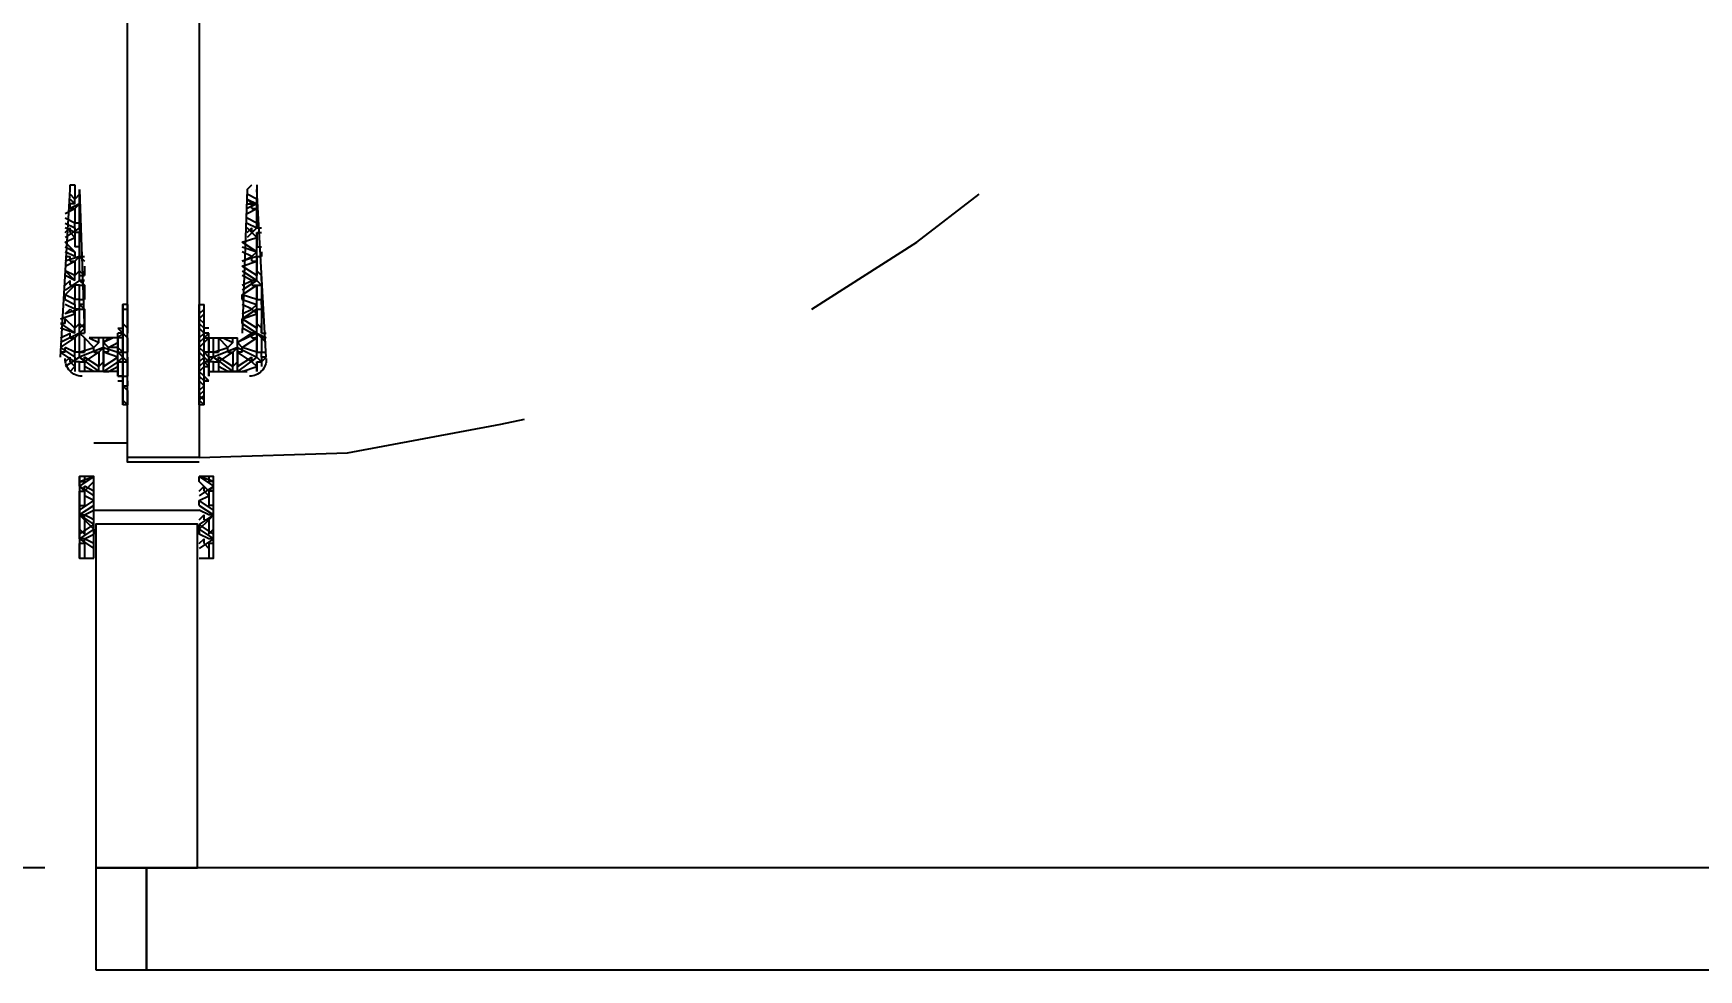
# Model space of a CAD drawing. Header units: centimetres. Extents: x -136 to 1955, y -1012 to 1233.
# Drawn here: x 1578.3 to 1676.5, y 378.5 to 433.7 of the extents above; entities that cross this region are included whole.
import ezdxf

# ---------------------------------------------------------------- set-up
doc = ezdxf.new("R2010")
doc.units = ezdxf.units.CM
for name, color, linetype in [('IC_DUVAR_60', 30, 'Continuous'), ('IC_KAPILAR', 7, 'Continuous'), ('KOSE_PROFIL_60', 8, 'Continuous'), ('OZEL_PANEL_OLCU_CM', 3, 'Continuous')]:
    doc.layers.add(name, color=color, linetype=linetype)
doc.styles.get("Standard").update_dxf_attribs({"font": 'Arial.ttf'})
doc.dimstyles.new('ISO-25', dxfattribs={"dimtxt": 2.5, "dimasz": 2.5, "dimexe": 1.25, "dimexo": 0.625, "dimtad": 1, "dimtxsty": 'Standard', "dimcen": 2.5, "dimadec": 0, "dimazin": 0, "dimtfac": 1, "dimtmove": 0, "dimatfit": 3, "dimfxl": 1, "dimarcsym": 0})

# ---------------------------------------------------------------- blocks, each defined once
blk = doc.blocks.new('IC_H_1255_60')
blk.add_lwpolyline([(0, 0), (125.5, 0), (125.5, 6), (0, 6)], close=True)
blk = doc.blocks.new('BIRLESIM_GORUNUS_30_60')
blk.add_lwpolyline([(0, 0), (3, 0), (3, 6), (0, 6)], close=True)
blk = doc.blocks.new('kaynak-ic-kapi')
at = {"color": 133, "linetype": 'Continuous', "lineweight": 25, "true_color": 0x6ec1dd}
for p, q in [((54258.468, 7922.414), (54259.032, 7922.414)), ((54259.032, 7922.414), (54258.468, 7922.414)), ((54258.468, 7921.568), (54258.75, 7922.414)), ((54258.75, 7922.696), (54258.75, 7922.696)), ((54259.032, 7922.696), (54258.75, 7922.696)), ((54258.75, 7922.696), (54258.75, 7922.696)), ((54259.032, 7922.132), (54258.75, 7922.414)), ((54258.75, 7921.286), (54259.314, 7922.132)), ((54259.032, 7922.696), (54259.314, 7922.978)), ((54259.032, 7922.414), (54259.032, 7922.696)), ((54259.314, 7922.696), (54259.032, 7922.696)), ((54259.032, 7922.414), (54259.032, 7922.414)), ((54259.314, 7922.414), (54259.032, 7922.132)), ((54259.032, 7922.132), (54259.314, 7922.132)), ((54259.032, 7922.132), (54259.596, 7921.286)), ((54259.314, 7922.978), (54259.314, 7922.696)), ((54259.314, 7922.978), (54269.182, 7922.414)), ((54259.314, 7922.696), (54259.596, 7922.696)), ((54259.314, 7922.414), (54259.596, 7922.414)), ((54259.596, 7922.696), (54259.596, 7922.978)), ((54259.596, 7922.414), (54259.596, 7922.696)), ((54260.442, 7922.696), (54259.596, 7922.696)), ((54259.596, 7922.414), (54259.596, 7922.414)), ((54260.442, 7922.414), (54259.596, 7922.414)), ((54259.596, 7922.414), (54259.878, 7921.568)), ((54259.878, 7921.568), (54260.442, 7922.414)), ((54260.16, 7922.978), (54260.442, 7922.696)), ((54260.724, 7922.414), (54260.16, 7921.286)), ((54260.16, 7921.286), (54260.724, 7922.132)), ((54260.442, 7922.978), (54260.442, 7922.696)), ((54260.724, 7922.414), (54260.442, 7922.696)), ((54260.724, 7922.414), (54260.442, 7922.414)), ((54260.442, 7922.132), (54260.442, 7922.414)), ((54260.442, 7922.132), (54260.724, 7922.132)), ((54260.724, 7922.696), (54260.724, 7922.978)), ((54261.006, 7922.696), (54260.724, 7922.696)), ((54260.724, 7922.696), (54260.724, 7922.696)), ((54260.724, 7922.696), (54261.006, 7922.696)), ((54260.724, 7922.414), (54260.724, 7922.132)), ((54260.724, 7922.414), (54261.006, 7922.414)), ((54260.724, 7922.132), (54261.006, 7921.568)), ((54261.288, 7922.414), (54261.006, 7922.696)), ((54262.134, 7922.696), (54261.006, 7922.696)), ((54261.006, 7922.696), (54261.288, 7922.696)), ((54261.288, 7922.414), (54261.006, 7922.414)), ((54262.134, 7922.414), (54261.006, 7922.414)), ((54261.006, 7922.414), (54261.57, 7921.568)), ((54262.134, 7922.414), (54261.57, 7921.568)), ((54261.57, 7921.568), (54261.852, 7922.414)), ((54261.852, 7922.696), (54261.852, 7922.696)), ((54261.852, 7922.696), (54261.852, 7922.696)), ((54262.134, 7922.132), (54261.852, 7922.414)), ((54261.852, 7921.568), (54262.134, 7922.132)), ((54262.134, 7922.414), (54262.134, 7922.696)), ((54262.134, 7922.414), (54262.134, 7922.696)), ((54262.416, 7922.696), (54262.134, 7922.696)), ((54262.134, 7922.414), (54262.134, 7922.414)), ((54262.416, 7922.414), (54262.134, 7922.132)), ((54262.134, 7922.132), (54262.134, 7922.132)), ((54262.134, 7922.132), (54262.416, 7921.568)), ((54262.416, 7922.696), (54262.416, 7922.696)), ((54262.416, 7922.696), (54262.698, 7922.696)), ((54262.698, 7921.568), (54262.416, 7922.414)), ((54262.416, 7922.414), (54262.698, 7922.414)), ((54262.698, 7922.414), (54262.698, 7922.696)), ((54263.543, 7922.696), (54262.698, 7922.696)), ((54262.698, 7922.696), (54262.698, 7922.696)), ((54262.698, 7922.414), (54262.698, 7922.414)), ((54263.543, 7922.414), (54262.698, 7922.414)), ((54262.698, 7922.414), (54262.979, 7921.568)), ((54262.979, 7921.568), (54263.543, 7922.414)), ((54263.825, 7922.414), (54263.261, 7921.568)), ((54263.543, 7922.414), (54263.543, 7922.696)), ((54263.543, 7922.696), (54263.543, 7922.696)), ((54263.543, 7922.696), (54263.543, 7922.696)), ((54263.543, 7922.414), (54263.543, 7922.414)), ((54263.543, 7922.132), (54263.543, 7922.414)), ((54263.543, 7922.132), (54263.825, 7922.132)), ((54263.543, 7921.568), (54263.825, 7922.132)), ((54263.825, 7922.696), (54263.825, 7922.696)), ((54263.825, 7922.696), (54263.825, 7922.696)), ((54263.825, 7922.696), (54264.107, 7922.696)), ((54263.825, 7922.414), (54263.825, 7922.132)), ((54263.825, 7922.414), (54264.107, 7922.414)), ((54263.825, 7922.132), (54264.107, 7921.568)), ((54264.389, 7922.414), (54264.107, 7922.696)), ((54264.107, 7922.696), (54264.107, 7922.696)), ((54264.389, 7922.414), (54264.107, 7922.414)), ((54264.953, 7922.414), (54264.107, 7922.414)), ((54264.107, 7922.414), (54264.671, 7921.568)), ((54264.671, 7921.568), (54264.953, 7922.414)), ((54265.235, 7922.414), (54264.953, 7921.568)), ((54265.235, 7922.414), (54264.953, 7922.414)), ((54264.953, 7922.132), (54264.953, 7922.414)), ((54264.953, 7922.132), (54265.235, 7922.132)), ((54264.953, 7921.568), (54265.235, 7922.132)), ((54265.235, 7922.414), (54265.235, 7922.696)), ((54265.235, 7922.414), (54265.235, 7922.696)), ((54265.517, 7922.696), (54265.235, 7922.696)), ((54265.517, 7922.414), (54265.235, 7922.132)), ((54265.235, 7922.132), (54265.517, 7921.568)), ((54265.517, 7922.696), (54265.517, 7922.696)), ((54265.517, 7922.696), (54265.517, 7922.696)), ((54265.517, 7922.696), (54265.517, 7922.696)), ((54265.799, 7921.568), (54265.517, 7922.414)), ((54265.517, 7922.414), (54265.517, 7922.414)), ((54265.517, 7922.414), (54266.081, 7921.568)), ((54265.799, 7922.414), (54265.799, 7922.696)), ((54265.799, 7922.414), (54265.799, 7922.414)), ((54266.645, 7922.414), (54265.799, 7922.414)), ((54266.081, 7921.568), (54266.363, 7922.414)), ((54266.927, 7922.414), (54266.363, 7921.85)), ((54266.645, 7922.132), (54266.363, 7922.414)), ((54266.645, 7922.414), (54266.645, 7922.696)), ((54266.645, 7922.414), (54266.645, 7922.414)), ((54266.927, 7922.414), (54266.645, 7922.132)), ((54266.645, 7922.132), (54266.927, 7922.132)), ((54266.645, 7921.85), (54266.927, 7922.132)), ((54266.645, 7922.132), (54266.927, 7921.85)), ((54266.927, 7922.414), (54268.336, 7922.414)), ((54266.927, 7922.414), (54267.209, 7922.414)), ((54267.209, 7922.414), (54267.209, 7922.414)), ((54267.209, 7922.414), (54267.209, 7922.414)), ((54268.054, 7922.414), (54267.209, 7922.414)), ((54267.209, 7922.414), (54267.491, 7921.85)), ((54267.772, 7921.85), (54268.054, 7922.414)), ((54268.336, 7922.414), (54268.054, 7921.85)), ((54268.336, 7922.414), (54268.054, 7922.414)), ((54268.054, 7922.132), (54268.054, 7922.414)), ((54268.054, 7922.132), (54268.336, 7922.132)), ((54268.618, 7921.85), (54268.336, 7922.414)), ((54268.336, 7922.414), (54268.336, 7922.414)), ((54268.336, 7922.414), (54268.336, 7922.132)), ((54268.336, 7922.414), (54268.618, 7922.414)), ((54268.336, 7921.85), (54268.336, 7922.132)), ((54268.336, 7922.132), (54268.618, 7921.85)), ((54268.9, 7922.414), (54268.618, 7922.414)), ((54269.464, 7922.414), (54268.618, 7922.414)), ((54268.618, 7922.414), (54268.9, 7921.85)), ((54269.182, 7921.85), (54269.464, 7922.132)), ((54269.464, 7922.132), (54269.464, 7922.132)), ((54258.468, 7921.85), (54258.468, 7921.568)), ((54258.468, 7919.595), (54258.468, 7921.85)), ((54258.468, 7921.286), (54258.468, 7921.568)), ((54258.468, 7921.568), (54258.468, 7921.568)), ((54258.468, 7921.286), (54258.468, 7921.286)), ((54258.468, 7921.286), (54258.75, 7921.286)), ((54259.032, 7921.286), (54258.75, 7921.286)), ((54259.032, 7921.286), (54258.75, 7921.004)), ((54259.596, 7921.286), (54258.75, 7921.286)), ((54259.596, 7921.568), (54259.596, 7921.286)), ((54259.596, 7921.568), (54259.878, 7921.568)), ((54259.878, 7921.286), (54259.596, 7921.286)), ((54259.878, 7921.286), (54259.596, 7921.004)), ((54260.16, 7921.286), (54259.878, 7921.568)), ((54260.16, 7921.286), (54260.16, 7921.286)), ((54260.442, 7921.286), (54260.442, 7921.286)), ((54260.442, 7921.286), (54260.442, 7921.286)), ((54260.442, 7919.595), (54260.442, 7921.286)), ((54269.182, 7921.85), (54260.724, 7921.568)), ((54260.724, 7921.286), (54260.724, 7921.286)), ((54261.288, 7921.568), (54261.288, 7921.568)), ((54261.288, 7921.568), (54261.57, 7921.568)), ((54262.698, 7921.568), (54262.698, 7921.568)), ((54262.698, 7921.568), (54262.979, 7921.568)), ((54258.468, 7921.004), (54258.468, 7920.723)), ((54258.468, 7921.004), (54258.75, 7921.004)), ((54258.468, 7920.723), (54258.468, 7920.723)), ((54258.468, 7920.723), (54258.468, 7920.723)), ((54258.468, 7920.723), (54258.75, 7920.159)), ((54259.596, 7921.004), (54258.75, 7921.004)), ((54258.75, 7921.004), (54259.314, 7920.159)), ((54259.032, 7920.159), (54259.596, 7921.004)), ((54259.596, 7920.723), (54259.596, 7921.004)), ((54259.596, 7920.723), (54259.878, 7920.723)), ((54259.596, 7919.877), (54259.878, 7920.723)), ((54260.16, 7921.004), (54259.878, 7920.723)), ((54259.878, 7920.723), (54260.442, 7920.159)), ((54260.442, 7920.441), (54260.16, 7921.004)), ((54260.16, 7921.004), (54260.16, 7921.004)), ((54260.16, 7921.004), (54260.442, 7921.004)), ((54260.442, 7921.004), (54260.442, 7921.004)), ((54260.442, 7921.004), (54260.442, 7921.004)), ((54247.473, 7919.877), (54248.319, 7919.877)), ((54248.319, 7919.595), (54247.473, 7919.595)), ((54248.601, 7919.877), (54248.037, 7919.031)), ((54248.319, 7919.313), (54248.037, 7919.595)), ((54248.319, 7919.877), (54248.319, 7919.595)), ((54248.319, 7919.313), (54248.601, 7919.313)), ((54248.319, 7919.031), (54248.601, 7919.313)), ((54249.164, 7919.031), (54248.601, 7919.877)), ((54248.601, 7919.877), (54248.601, 7919.595)), ((54248.601, 7919.877), (54248.882, 7919.877)), ((54248.601, 7919.595), (54248.882, 7919.031)), ((54249.164, 7919.877), (54248.882, 7919.595)), ((54248.882, 7919.877), (54249.446, 7919.031)), ((54249.728, 7919.595), (54248.882, 7919.595)), ((54249.164, 7919.877), (54249.164, 7919.877)), ((54249.164, 7919.031), (54249.728, 7919.595)), ((54250.01, 7919.877), (54249.446, 7919.031)), ((54250.01, 7919.877), (54249.728, 7919.595)), ((54249.728, 7919.313), (54249.728, 7919.595)), ((54249.728, 7919.313), (54250.01, 7919.313)), ((54249.728, 7919.031), (54250.01, 7919.313)), ((54250.574, 7919.031), (54250.01, 7919.877)), ((54250.01, 7919.877), (54250.01, 7919.877)), ((54250.01, 7919.877), (54250.01, 7919.595)), ((54250.01, 7919.877), (54250.292, 7919.877)), ((54250.01, 7919.595), (54250.292, 7919.031)), ((54250.292, 7919.877), (54250.856, 7919.031)), ((54250.574, 7919.877), (54250.574, 7919.877)), ((54250.574, 7919.877), (54250.574, 7919.595)), ((54251.42, 7919.595), (54250.574, 7919.595)), ((54250.856, 7919.031), (54251.138, 7919.595)), ((54251.702, 7919.877), (54251.138, 7919.031)), ((54251.42, 7919.313), (54251.138, 7919.595)), ((54251.42, 7919.877), (54251.42, 7919.877)), ((54251.42, 7919.877), (54251.42, 7919.595)), ((54251.702, 7919.877), (54251.42, 7919.595)), ((54251.42, 7919.595), (54251.984, 7919.031)), ((54251.42, 7919.313), (54251.702, 7919.313)), ((54251.42, 7919.031), (54251.702, 7919.313)), ((54252.266, 7919.031), (54251.702, 7919.877)), ((54251.702, 7919.877), (54252.266, 7919.877)), ((54251.702, 7919.877), (54251.984, 7919.877)), ((54251.984, 7919.877), (54251.984, 7919.877)), ((54251.984, 7919.877), (54251.984, 7919.595)), ((54251.984, 7919.877), (54252.266, 7919.031)), ((54252.266, 7919.595), (54251.984, 7919.595)), ((54256.777, 7919.031), (54256.495, 7919.313)), ((54256.495, 7919.313), (54262.416, 7919.313)), ((54256.777, 7919.031), (54257.059, 7919.313)), ((54256.777, 7919.313), (54257.059, 7919.031)), ((54257.341, 7919.313), (54257.059, 7919.031)), ((54257.341, 7919.031), (54257.623, 7919.313)), ((54257.623, 7919.313), (54257.905, 7919.031)), ((54257.905, 7919.313), (54257.905, 7919.595)), ((54257.905, 7919.595), (54258.187, 7919.313)), ((54257.905, 7919.595), (54257.905, 7919.313)), ((54258.187, 7919.031), (54257.905, 7919.313)), ((54258.187, 7919.595), (54258.187, 7919.595)), ((54259.032, 7919.595), (54258.187, 7919.595)), ((54258.187, 7919.595), (54260.724, 7919.595)), ((54258.187, 7919.595), (54258.187, 7919.595)), ((54258.187, 7919.313), (54258.468, 7919.031)), ((54259.032, 7920.159), (54258.468, 7920.159)), ((54258.468, 7919.877), (54259.032, 7919.877)), ((54258.468, 7919.031), (54258.75, 7919.313)), ((54259.032, 7920.159), (54258.75, 7920.159)), ((54259.032, 7919.313), (54258.75, 7919.595)), ((54258.75, 7919.313), (54258.75, 7919.595)), ((54259.032, 7919.877), (54259.032, 7920.159)), ((54259.314, 7919.877), (54259.032, 7920.159)), ((54259.032, 7920.159), (54259.314, 7920.159)), ((54259.032, 7919.877), (54259.032, 7919.595)), ((54259.032, 7919.595), (54259.314, 7919.313)), ((54259.032, 7919.313), (54259.314, 7919.313)), ((54259.032, 7919.031), (54259.314, 7919.313)), ((54259.314, 7919.877), (54260.442, 7919.877)), ((54259.314, 7919.877), (54259.596, 7919.877)), ((54259.314, 7919.877), (54259.596, 7919.877)), ((54259.314, 7919.313), (54259.596, 7919.031)), ((54259.596, 7919.877), (54259.596, 7920.159)), ((54260.442, 7920.159), (54259.596, 7920.159)), ((54259.596, 7919.877), (54259.596, 7919.595)), ((54259.596, 7919.877), (54259.596, 7919.595)), ((54260.442, 7919.595), (54259.596, 7919.595)), ((54260.442, 7920.159), (54260.442, 7920.159)), ((54260.442, 7919.595), (54260.442, 7919.595)), ((54260.442, 7919.313), (54260.442, 7919.595)), ((54260.442, 7919.313), (54260.724, 7919.313)), ((54260.442, 7919.031), (54260.724, 7919.313)), ((54260.724, 7919.595), (54260.724, 7919.595)), ((54260.724, 7919.595), (54260.724, 7919.595)), ((54261.006, 7919.595), (54261.006, 7919.313)), ((54261.288, 7919.031), (54261.006, 7919.313)), ((54261.288, 7919.313), (54261.57, 7919.031)), ((54261.57, 7919.031), (54261.852, 7919.313)), ((54262.134, 7919.313), (54261.852, 7919.031)), ((54261.852, 7919.031), (54262.134, 7919.313)), ((54262.416, 7919.313), (54262.416, 7919.313)), ((54249.164, 7919.031), (54248.882, 7919.031)), ((54249.164, 7919.031), (54249.446, 7919.031)), ((54250.292, 7912.828), (54250.292, 7919.031)), ((54250.574, 7919.031), (54250.574, 7919.031)), ((54250.574, 7919.031), (54250.856, 7919.031)), ((54251.984, 7919.031), (54251.984, 7919.031)), ((54251.984, 7919.031), (54252.266, 7919.031)), ((54252.266, 7919.031), (54252.266, 7919.031)), ((54327.544, 7919.031), (54253.394, 7919.031)), ((54253.394, 7919.031), (54253.394, 7914.802)), ((54256.777, 7919.031), (54256.495, 7919.031)), ((54256.495, 7919.031), (54256.495, 7919.031)), ((54256.777, 7919.031), (54257.059, 7919.031)), ((54258.187, 7919.031), (54258.187, 7919.031)), ((54258.187, 7919.031), (54258.468, 7919.031)), ((54259.596, 7919.031), (54259.596, 7919.031)), ((54259.596, 7919.031), (54259.878, 7919.031)), ((54261.288, 7919.031), (54261.288, 7919.031)), ((54261.288, 7919.031), (54261.57, 7919.031)), ((54253.394, 7914.802), (54327.262, 7914.802)), ((54254.239, 7914.802), (54254.239, 7912.828)), ((54256.495, 7914.802), (54256.495, 7914.802)), ((54256.777, 7914.52), (54256.495, 7914.802)), ((54257.341, 7914.802), (54256.495, 7914.802)), ((54256.495, 7914.802), (54256.495, 7914.802)), ((54256.495, 7914.802), (54256.495, 7914.52)), ((54256.495, 7914.52), (54256.495, 7914.52)), ((54256.777, 7914.52), (54256.495, 7914.52)), ((54256.495, 7914.52), (54256.495, 7914.52)), ((54257.623, 7914.52), (54257.341, 7914.802)), ((54257.341, 7914.802), (54257.341, 7914.802)), ((54257.341, 7914.802), (54257.341, 7914.802)), ((54257.623, 7914.52), (54257.341, 7914.52)), ((54257.905, 7914.802), (54257.623, 7914.802)), ((54257.623, 7914.802), (54257.623, 7914.802)), ((54257.623, 7914.802), (54257.905, 7914.802)), ((54257.623, 7914.52), (54257.623, 7914.52)), ((54257.623, 7914.52), (54257.623, 7914.52)), ((54257.623, 7914.52), (54257.905, 7914.52)), ((54257.905, 7914.802), (54258.187, 7914.802)), ((54257.905, 7914.52), (54258.187, 7914.52)), ((54257.905, 7914.238), (54257.905, 7914.52)), ((54258.187, 7914.52), (54258.187, 7914.802)), ((54259.032, 7914.802), (54258.187, 7914.802)), ((54258.187, 7914.238), (54258.187, 7914.52)), ((54258.187, 7914.52), (54258.187, 7914.238)), ((54259.032, 7914.802), (54258.75, 7914.802)), ((54258.75, 7914.802), (54258.75, 7914.802)), ((54259.032, 7914.52), (54259.032, 7914.802)), ((54259.314, 7914.802), (54259.032, 7914.802)), ((54259.032, 7914.52), (54259.032, 7914.238)), ((54259.314, 7914.52), (54259.032, 7914.52)), ((54259.032, 7914.238), (54259.032, 7914.52)), ((54259.032, 7914.238), (54259.314, 7914.52)), ((54259.314, 7914.802), (54259.314, 7914.802)), ((54259.314, 7914.802), (54259.596, 7914.802)), ((54259.314, 7914.52), (54259.596, 7914.52)), ((54259.596, 7914.52), (54259.596, 7914.802)), ((54260.442, 7914.802), (54259.596, 7914.802)), ((54259.596, 7914.802), (54259.596, 7914.802)), ((54259.596, 7914.238), (54259.596, 7914.52)), ((54259.596, 7914.52), (54259.596, 7914.52)), ((54259.596, 7914.52), (54259.878, 7914.238)), ((54260.724, 7914.52), (54260.442, 7914.802)), ((54260.724, 7914.52), (54260.442, 7914.802)), ((54260.442, 7914.802), (54260.442, 7914.802)), ((54260.442, 7914.802), (54260.442, 7914.802)), ((54260.724, 7914.52), (54260.442, 7914.238)), ((54261.006, 7914.802), (54260.724, 7914.802)), ((54260.724, 7914.802), (54260.724, 7914.802)), ((54260.724, 7914.802), (54261.006, 7914.802)), ((54261.006, 7914.238), (54260.724, 7914.52)), ((54260.724, 7914.52), (54260.724, 7914.238)), ((54260.724, 7914.52), (54261.006, 7914.52)), ((54261.288, 7914.52), (54261.006, 7914.802)), ((54262.134, 7914.802), (54261.006, 7914.802)), ((54261.006, 7914.802), (54261.288, 7914.802)), ((54261.006, 7914.52), (54261.006, 7914.52)), ((54261.006, 7914.238), (54261.006, 7914.52)), ((54261.288, 7914.52), (54261.288, 7914.52)), ((54261.852, 7914.802), (54261.852, 7914.802)), ((54261.852, 7914.802), (54261.852, 7914.802)), ((54262.134, 7914.52), (54262.134, 7914.802)), ((54262.134, 7914.52), (54262.134, 7914.802)), ((54262.416, 7914.802), (54262.134, 7914.802)), ((54262.134, 7914.52), (54262.134, 7914.52)), ((54262.134, 7914.52), (54262.134, 7914.52)), ((54262.416, 7914.802), (54262.416, 7914.802)), ((54262.416, 7914.802), (54262.416, 7914.802)), ((54262.416, 7914.52), (54262.416, 7914.52)), ((54262.416, 7914.52), (54262.416, 7914.52)), ((54262.416, 7914.52), (54262.416, 7914.52)), ((54259.032, 7914.238), (54258.187, 7914.238)), ((54258.187, 7914.238), (54258.187, 7914.238)), ((54258.187, 7914.238), (54260.724, 7914.238)), ((54258.468, 7913.674), (54258.75, 7914.238)), ((54258.468, 7914.238), (54258.468, 7911.982)), ((54258.468, 7913.392), (54258.468, 7913.674)), ((54258.468, 7913.674), (54258.468, 7913.674)), ((54258.468, 7913.674), (54258.468, 7913.674)), ((54258.468, 7913.392), (54258.468, 7913.392)), ((54258.468, 7913.392), (54258.75, 7913.392)), ((54259.032, 7914.238), (54258.75, 7914.238)), ((54258.75, 7914.238), (54258.75, 7914.238)), ((54258.75, 7913.392), (54259.314, 7914.238)), ((54259.032, 7913.392), (54258.75, 7913.392)), ((54259.032, 7913.392), (54258.75, 7913.11)), ((54259.596, 7913.392), (54258.75, 7913.392)), ((54259.032, 7914.238), (54259.314, 7914.238)), ((54259.032, 7914.238), (54259.314, 7914.238)), ((54259.314, 7914.238), (54259.314, 7914.238)), ((54259.314, 7914.238), (54259.596, 7913.392)), ((54259.878, 7913.392), (54259.596, 7914.238)), ((54260.442, 7914.238), (54259.596, 7914.238)), ((54259.596, 7913.674), (54259.596, 7913.392)), ((54259.596, 7913.674), (54259.878, 7913.674)), ((54259.878, 7913.392), (54259.596, 7913.392)), ((54259.878, 7913.392), (54259.596, 7913.11)), ((54259.878, 7913.674), (54260.16, 7914.238)), ((54259.878, 7914.238), (54259.878, 7913.674)), ((54260.16, 7913.392), (54259.878, 7913.674)), ((54260.16, 7914.238), (54260.442, 7914.238)), ((54260.442, 7913.956), (54260.16, 7913.392)), ((54260.16, 7913.392), (54260.442, 7913.674)), ((54260.16, 7913.392), (54260.16, 7913.392)), ((54260.442, 7914.238), (54260.442, 7914.238)), ((54260.442, 7914.238), (54260.724, 7914.238)), ((54260.442, 7914.238), (54260.442, 7912.546)), ((54260.442, 7913.392), (54260.442, 7913.392)), ((54260.442, 7913.392), (54260.442, 7913.392)), ((54260.724, 7914.238), (54260.724, 7914.238)), ((54260.724, 7914.238), (54260.724, 7914.238)), ((54260.724, 7914.238), (54260.724, 7914.238)), ((54248.601, 7911.982), (54248.037, 7912.828)), ((54248.319, 7912.828), (54248.601, 7912.264)), ((54249.164, 7912.828), (54248.601, 7911.982)), ((54248.601, 7912.264), (54248.882, 7912.828)), ((54249.164, 7912.828), (54248.882, 7912.828)), ((54248.882, 7911.982), (54249.446, 7912.828)), ((54249.164, 7912.828), (54249.446, 7912.828)), ((54249.164, 7912.828), (54249.728, 7912.264)), ((54250.01, 7911.982), (54249.446, 7912.828)), ((54249.728, 7912.828), (54250.01, 7912.264)), ((54250.574, 7912.828), (54250.01, 7911.982)), ((54250.01, 7912.264), (54250.292, 7912.828)), ((54250.292, 7911.982), (54250.856, 7912.828)), ((54250.574, 7912.828), (54250.574, 7912.828)), ((54250.574, 7912.828), (54250.856, 7912.828)), ((54250.856, 7912.828), (54251.138, 7912.264)), ((54251.702, 7911.982), (54251.138, 7912.828)), ((54251.42, 7912.264), (54251.984, 7912.828)), ((54251.42, 7912.828), (54251.702, 7912.264)), ((54252.266, 7912.828), (54251.702, 7911.982)), ((54251.984, 7912.828), (54251.984, 7912.828)), ((54251.984, 7912.828), (54252.266, 7912.828)), ((54251.984, 7911.982), (54252.266, 7912.828)), ((54252.266, 7912.828), (54252.266, 7912.828)), ((54259.314, 7911.982), (54258.468, 7913.11)), ((54258.468, 7913.11), (54258.468, 7912.828)), ((54258.468, 7913.11), (54258.75, 7913.11)), ((54258.468, 7912.828), (54258.468, 7912.828)), ((54258.468, 7912.828), (54258.468, 7912.828)), ((54258.468, 7912.828), (54258.75, 7912.264)), ((54259.596, 7913.11), (54258.75, 7913.11)), ((54258.75, 7913.11), (54259.314, 7912.264)), ((54259.032, 7912.264), (54259.596, 7913.11)), ((54259.596, 7912.828), (54259.596, 7913.11)), ((54259.596, 7912.828), (54259.878, 7912.828)), ((54259.596, 7911.982), (54259.878, 7912.828)), ((54260.16, 7913.11), (54259.878, 7912.828)), ((54259.878, 7912.828), (54260.442, 7912.264)), ((54260.442, 7912.546), (54260.16, 7913.11)), ((54260.16, 7913.11), (54260.16, 7913.11)), ((54260.16, 7913.11), (54260.442, 7913.11)), ((54260.442, 7913.11), (54260.442, 7913.11)), ((54260.442, 7913.11), (54260.442, 7913.11)), ((54260.724, 7912.546), (54260.724, 7912.546)), ((54248.319, 7912.264), (54247.473, 7912.264)), ((54247.473, 7911.982), (54248.319, 7911.982)), ((54248.319, 7912.264), (54248.037, 7912.264)), ((54248.319, 7912.264), (54248.319, 7911.982)), ((54248.319, 7912.264), (54248.601, 7912.264)), ((54249.164, 7911.982), (54248.882, 7912.264)), ((54249.728, 7912.264), (54248.882, 7912.264)), ((54249.164, 7911.982), (54249.164, 7911.982)), ((54250.01, 7911.982), (54249.728, 7912.264)), ((54249.728, 7912.264), (54249.728, 7912.264)), ((54249.728, 7912.264), (54250.01, 7912.264)), ((54250.01, 7911.982), (54250.01, 7912.264)), ((54250.01, 7911.982), (54250.01, 7911.982)), ((54250.01, 7911.982), (54250.292, 7911.982)), ((54250.574, 7911.982), (54250.574, 7912.264)), ((54251.42, 7912.264), (54250.574, 7912.264)), ((54250.574, 7911.982), (54250.574, 7911.982)), ((54251.42, 7912.264), (54251.138, 7912.264)), ((54251.42, 7911.982), (54251.42, 7912.264)), ((54251.702, 7911.982), (54251.42, 7912.264)), ((54251.42, 7912.264), (54251.702, 7912.264)), ((54251.42, 7911.982), (54251.42, 7911.982)), ((54251.702, 7911.982), (54252.266, 7911.982)), ((54251.702, 7911.982), (54251.984, 7911.982)), ((54251.984, 7911.982), (54251.984, 7912.264)), ((54252.266, 7912.264), (54251.984, 7912.264)), ((54251.984, 7911.982), (54251.984, 7911.982)), ((54259.032, 7912.264), (54258.468, 7912.264)), ((54258.468, 7911.982), (54259.032, 7911.982)), ((54259.032, 7911.7), (54258.468, 7911.7)), ((54258.468, 7911.418), (54258.75, 7911.7)), ((54259.032, 7912.264), (54258.75, 7912.264)), ((54259.032, 7911.418), (54258.75, 7911.7)), ((54259.032, 7911.982), (54259.032, 7912.264)), ((54259.314, 7911.982), (54259.032, 7912.264)), ((54259.032, 7912.264), (54259.314, 7912.264)), ((54259.032, 7911.982), (54259.032, 7911.7)), ((54259.314, 7911.7), (54259.032, 7911.7)), ((54259.032, 7911.7), (54259.596, 7910.855)), ((54259.032, 7911.418), (54259.314, 7911.418)), ((54259.032, 7911.137), (54259.314, 7911.418)), ((54259.314, 7911.982), (54259.596, 7911.982)), ((54259.878, 7910.855), (54259.314, 7911.7)), ((54259.314, 7911.7), (54259.596, 7911.7)), ((54259.314, 7910.855), (54269.182, 7911.418)), ((54259.596, 7911.982), (54259.596, 7912.264)), ((54260.442, 7912.264), (54259.596, 7912.264)), ((54259.596, 7911.982), (54259.596, 7911.7)), ((54260.442, 7911.7), (54259.596, 7911.7)), ((54259.596, 7911.7), (54259.878, 7911.137)), ((54259.878, 7910.855), (54260.442, 7911.7)), ((54260.724, 7911.982), (54260.442, 7912.264)), ((54260.724, 7911.982), (54260.442, 7912.264)), ((54260.442, 7912.264), (54260.442, 7912.264)), ((54260.724, 7911.982), (54260.442, 7911.7)), ((54260.442, 7911.418), (54260.442, 7911.7)), ((54260.442, 7911.418), (54260.724, 7911.418)), ((54260.442, 7910.855), (54260.724, 7911.418)), ((54260.724, 7911.982), (54260.724, 7912.264)), ((54260.724, 7912.264), (54260.724, 7912.264)), ((54269.182, 7911.982), (54260.724, 7912.264)), ((54260.724, 7911.982), (54261.006, 7911.982)), ((54261.288, 7910.855), (54260.724, 7911.7)), ((54260.724, 7911.7), (54260.724, 7911.7)), ((54260.724, 7911.7), (54261.006, 7911.7)), ((54260.724, 7911.7), (54261.006, 7910.855)), ((54261.288, 7911.982), (54261.006, 7912.264)), ((54262.134, 7912.264), (54261.006, 7912.264)), ((54261.006, 7911.982), (54261.288, 7912.264)), ((54261.288, 7911.982), (54261.006, 7911.7)), ((54262.134, 7911.7), (54261.006, 7911.7)), ((54261.006, 7911.7), (54261.57, 7911.137)), ((54261.57, 7910.855), (54261.852, 7911.7)), ((54261.852, 7912.264), (54261.852, 7912.264)), ((54261.852, 7912.264), (54261.852, 7912.264)), ((54262.134, 7911.982), (54261.852, 7911.137)), ((54262.134, 7911.418), (54261.852, 7911.7)), ((54261.852, 7911.137), (54262.134, 7911.418)), ((54262.134, 7911.982), (54262.134, 7912.264)), ((54262.134, 7911.982), (54262.134, 7912.264)), ((54262.416, 7911.982), (54262.134, 7912.264)), ((54262.134, 7911.982), (54262.134, 7911.7)), ((54262.416, 7911.7), (54262.134, 7911.7)), ((54262.134, 7911.7), (54262.416, 7911.137)), ((54262.134, 7911.418), (54262.134, 7911.418)), ((54262.416, 7912.264), (54262.416, 7911.982)), ((54262.416, 7911.982), (54262.698, 7911.982)), ((54262.698, 7911.137), (54262.416, 7911.7)), ((54262.416, 7911.7), (54262.698, 7911.7)), ((54262.698, 7911.982), (54262.698, 7912.264)), ((54263.543, 7912.264), (54262.698, 7912.264)), ((54262.698, 7911.982), (54262.698, 7912.264)), ((54262.698, 7911.982), (54262.698, 7911.7)), ((54263.543, 7911.7), (54262.698, 7911.7)), ((54262.698, 7911.7), (54262.979, 7911.137)), ((54262.979, 7911.137), (54263.543, 7911.7)), ((54263.261, 7912.264), (54263.543, 7912.264)), ((54263.825, 7911.982), (54263.543, 7912.264)), ((54263.543, 7911.982), (54263.543, 7912.264)), ((54263.543, 7912.264), (54263.543, 7912.264)), ((54263.543, 7911.982), (54263.543, 7911.7)), ((54263.543, 7911.418), (54263.543, 7911.7)), ((54263.543, 7911.418), (54263.825, 7911.418)), ((54263.543, 7911.137), (54263.825, 7911.418)), ((54263.825, 7911.982), (54263.825, 7912.264)), ((54263.825, 7911.982), (54264.107, 7911.982)), ((54264.389, 7911.137), (54263.825, 7911.7)), ((54263.825, 7911.7), (54263.825, 7911.7)), ((54263.825, 7911.7), (54264.107, 7911.7)), ((54263.825, 7911.7), (54264.107, 7911.137)), ((54264.389, 7911.982), (54264.107, 7912.264)), ((54264.671, 7912.264), (54264.107, 7912.264)), ((54264.107, 7911.982), (54264.107, 7912.264)), ((54264.389, 7911.982), (54264.107, 7911.7)), ((54264.953, 7911.7), (54264.107, 7911.7)), ((54264.107, 7911.7), (54264.389, 7911.137)), ((54264.671, 7911.137), (54264.953, 7911.7)), ((54265.235, 7911.982), (54264.953, 7912.264)), ((54265.235, 7911.982), (54264.953, 7911.137)), ((54265.235, 7911.982), (54264.953, 7911.7)), ((54264.953, 7911.418), (54264.953, 7911.7)), ((54264.953, 7911.418), (54265.235, 7911.418)), ((54265.235, 7911.982), (54265.235, 7912.264)), ((54265.517, 7911.982), (54265.235, 7911.982)), ((54265.517, 7911.7), (54265.235, 7911.7)), ((54265.235, 7911.7), (54265.517, 7911.137)), ((54265.235, 7911.137), (54265.235, 7911.418)), ((54265.517, 7911.982), (54265.517, 7911.982)), ((54265.517, 7911.982), (54265.517, 7911.982)), ((54265.517, 7911.982), (54265.799, 7911.982)), ((54265.799, 7911.137), (54265.517, 7911.7)), ((54265.517, 7911.7), (54265.517, 7911.7)), ((54265.517, 7911.7), (54266.081, 7911.137)), ((54265.799, 7911.982), (54265.799, 7911.982)), ((54265.799, 7911.982), (54265.799, 7911.7)), ((54266.645, 7911.7), (54265.799, 7911.7)), ((54266.081, 7911.137), (54266.363, 7911.7)), ((54266.927, 7911.982), (54266.363, 7911.137)), ((54266.645, 7911.418), (54266.363, 7911.7)), ((54266.927, 7911.982), (54266.645, 7911.982)), ((54266.645, 7911.982), (54266.645, 7911.982)), ((54266.645, 7911.982), (54266.645, 7911.7)), ((54266.927, 7911.7), (54266.645, 7911.7)), ((54266.645, 7911.7), (54266.927, 7911.137)), ((54266.645, 7911.418), (54266.927, 7911.418)), ((54266.645, 7911.137), (54266.927, 7911.418)), ((54266.927, 7911.982), (54266.927, 7911.982)), ((54266.927, 7911.982), (54267.209, 7911.982)), ((54267.209, 7911.137), (54266.927, 7911.7)), ((54266.927, 7911.7), (54267.209, 7911.7)), ((54267.209, 7911.982), (54267.209, 7911.982)), ((54267.209, 7911.982), (54267.209, 7911.7)), ((54267.209, 7911.982), (54267.209, 7911.982)), ((54268.054, 7911.7), (54267.209, 7911.7)), ((54267.209, 7911.7), (54267.491, 7911.137)), ((54267.772, 7911.137), (54268.054, 7911.7)), ((54268.336, 7911.982), (54268.054, 7911.418)), ((54268.336, 7911.982), (54268.054, 7911.7)), ((54268.054, 7911.418), (54268.054, 7911.7)), ((54268.054, 7911.418), (54268.336, 7911.418)), ((54268.336, 7911.982), (54268.336, 7911.982)), ((54268.336, 7911.982), (54268.336, 7911.982)), ((54268.618, 7911.418), (54268.336, 7911.7)), ((54268.336, 7911.7), (54268.336, 7911.7)), ((54268.336, 7911.7), (54268.618, 7911.7)), ((54268.336, 7911.7), (54268.336, 7911.418)), ((54268.336, 7911.418), (54268.336, 7911.418)), ((54268.9, 7911.982), (54268.618, 7911.7)), ((54269.464, 7911.7), (54268.618, 7911.7)), ((54268.618, 7911.7), (54268.9, 7911.418)), ((54268.9, 7911.982), (54268.9, 7911.982)), ((54269.182, 7911.7), (54269.182, 7911.7)), ((54269.182, 7911.418), (54269.464, 7911.418)), ((54269.182, 7911.418), (54269.182, 7911.418)), ((54269.464, 7911.418), (54269.464, 7911.7)), ((54259.596, 7911.137), (54259.596, 7910.855)), ((54259.596, 7911.137), (54259.878, 7911.137)), ((54259.878, 7910.855), (54259.878, 7910.855)), ((54261.288, 7911.137), (54261.288, 7910.855)), ((54261.288, 7911.137), (54261.57, 7911.137)), ((54262.698, 7911.137), (54262.698, 7911.137)), ((54262.698, 7911.137), (54262.979, 7911.137))]:
    blk.add_line(p, q, dxfattribs=at)
at = {"color": 7, "linetype": 'Continuous', "lineweight": 25}
for points in [[(54262.134, 7955.119), (54266.081, 7961.322), (54268.9, 7964.987)], [(54253.394, 7919.031), (54253.675, 7927.771), (54255.367, 7936.793), (54255.649, 7938.203)]]:
    blk.add_lwpolyline(points, dxfattribs=at)
at = {"color": 133, "linetype": 'Continuous', "lineweight": 25, "true_color": 0x6ec1dd}
for points in [[(54259.314, 7922.414), (54258.468, 7921.286), (54258.468, 7921.004)], [(54259.878, 7921.286), (54259.314, 7922.414), (54259.032, 7922.696)], [(54259.314, 7922.414), (54260.724, 7922.414), (54262.134, 7922.414), (54263.543, 7922.414)], [(54261.288, 7921.568), (54260.724, 7922.414), (54260.442, 7922.978)], [(54264.389, 7921.568), (54263.825, 7922.414), (54263.543, 7922.696)], [(54263.825, 7922.414), (54265.235, 7922.414), (54266.645, 7922.414)], [(54267.209, 7921.85), (54266.927, 7922.414), (54266.927, 7922.696)], [(54258.468, 7921.286), (54259.878, 7921.286), (54260.442, 7921.286)], [(54259.878, 7921.286), (54259.314, 7919.877), (54259.032, 7919.595), (54259.032, 7919.313), (54258.75, 7919.031)], [(54259.314, 7919.595), (54259.314, 7919.877), (54258.468, 7921.004)], [(54247.473, 7919.031), (54247.473, 7919.877), (54252.266, 7919.877), (54252.266, 7919.031)], [(54248.601, 7919.877), (54250.01, 7919.877), (54251.42, 7919.877)], [(54256.495, 7919.313), (54256.495, 7919.031), (54262.416, 7919.031), (54262.416, 7919.313)], [(54259.314, 7919.877), (54259.314, 7919.595), (54259.032, 7919.595)], [(54259.314, 7919.595), (54259.596, 7919.313), (54259.878, 7919.031)], [(54259.596, 7919.595), (54259.596, 7919.313), (54259.878, 7919.031)], [(54259.878, 7919.031), (54260.16, 7919.313), (54260.442, 7919.595)], [(54260.724, 7919.595), (54260.442, 7919.313), (54260.16, 7919.031)], [(54260.724, 7919.595), (54260.724, 7919.313), (54261.006, 7919.031)], [(54253.112, 7919.031), (54253.112, 7914.802), (54254.239, 7914.802)], [(54256.495, 7914.802), (54262.416, 7914.802), (54262.416, 7914.52), (54256.495, 7914.52)], [(54256.495, 7914.52), (54257.623, 7914.52), (54259.032, 7914.52)], [(54257.905, 7914.52), (54257.623, 7914.52), (54257.623, 7914.802)], [(54259.596, 7914.238), (54259.314, 7914.52), (54259.032, 7914.802)], [(54259.314, 7914.52), (54260.724, 7914.52), (54262.134, 7914.52), (54262.416, 7914.52)], [(54260.724, 7914.52), (54260.442, 7914.52), (54260.442, 7914.238)], [(54259.032, 7914.238), (54258.468, 7913.392), (54258.468, 7913.11)], [(54258.468, 7913.392), (54259.878, 7913.392), (54260.442, 7913.392)], [(54259.878, 7913.392), (54259.314, 7911.982), (54258.75, 7911.137)], [(54248.601, 7912.264), (54248.601, 7911.982), (54248.882, 7911.982)], [(54248.601, 7911.982), (54250.01, 7911.982), (54251.42, 7911.982)], [(54259.314, 7911.982), (54260.724, 7911.982), (54262.134, 7911.982), (54263.543, 7911.982)], [(54261.006, 7912.264), (54260.724, 7911.982), (54260.16, 7910.855)], [(54263.825, 7912.264), (54263.825, 7911.982), (54263.261, 7911.137)], [(54263.825, 7911.982), (54265.235, 7911.982), (54266.645, 7911.982)], [(54266.927, 7911.982), (54268.336, 7911.982), (54269.182, 7911.982)]]:
    blk.add_lwpolyline(points, dxfattribs=at)
for points in [[(54269.182, 7922.132), (54269.182, 7922.132)], [(54247.473, 7912.828), (54252.266, 7912.828), (54252.266, 7911.982), (54247.473, 7911.982)]]:
    blk.add_lwpolyline(points, close=True, dxfattribs=at)
for points in [[(54258.492, 7922.705), (54258.297, 7922.518), (54258.187, 7922.261), (54258.187, 7921.991)], [(54259.218, 7922.977), (54258.949, 7922.989), (54258.686, 7922.891), (54258.492, 7922.705)], [(54258.187, 7912.123), (54258.187, 7911.854), (54258.297, 7911.596), (54258.492, 7911.41)], [(54258.492, 7911.41), (54258.686, 7911.224), (54258.949, 7911.125), (54259.218, 7911.138)]]:
    blk.add_open_spline(points, degree=3, dxfattribs=at)
blk = doc.blocks.new('KROKI_KAPILI_1225_60_SAG')
blk.add_lwpolyline([(0, 0), (6, 0), (6, 20.25), (0, 20.25)], close=True)
at = {"layer": 'IC_KAPILAR', "xscale": -1, "rotation": 270}
blk.add_blockref('kaynak-ic-kapi', (-7912.93, -54229.219), dxfattribs=at)
blk = doc.blocks.new('*D117')
at = {"layer": 'Defpoints', "color": 0, "transparency": 16777216}
for p in [(1537, 507), (1582, 507), (1582, 384.5)]:
    blk.add_point(p, dxfattribs=at)
at = {"layer": 'OZEL_PANEL_OLCU_CM', "color": 0, "lineweight": -2, "transparency": 16777216}
for p, q in [((1579, 507), (1532, 507)), ((1537, 388.5), (1537, 503)), ((1579, 384.5), (1532, 384.5))]:
    blk.add_line(p, q, dxfattribs=at)
at = {"layer": 'OZEL_PANEL_OLCU_CM', "color": 0, "transparency": 16777216}
for points in [[(1536.333, 503), (1537.667, 503), (1537, 507)], [(1536.333, 388.5), (1537.667, 388.5), (1537, 384.5)]]:
    blk.add_solid(points, dxfattribs=at)
at = {"layer": 'OZEL_PANEL_OLCU_CM', "color": 0, "transparency": 16777216, "insert": (1525.986, 445.75), "char_height": 15, "attachment_point": 5, "rotation": 90}
blk.add_mtext('122,5', dxfattribs=at)

msp = doc.modelspace()

# ---------------------------------------------------------------- block references
at = {"layer": 'IC_DUVAR_60'}
for name, p in [('KROKI_KAPILI_1225_60_SAG', (1582, 384.5)), ('IC_H_1255_60', (1585, 378.5))]:
    msp.add_blockref(name, p, dxfattribs=at)
at = {"layer": 'KOSE_PROFIL_60'}
msp.add_blockref('BIRLESIM_GORUNUS_30_60', (1582, 378.5), dxfattribs=at)

# ---------------------------------------------------------------- dimensions: what is measured, and where the dimension line sits
at = {"layer": 'OZEL_PANEL_OLCU_CM'}
dim = msp.add_linear_dim(base=(1537, 507), p1=(1582, 384.5), p2=(1582, 507), angle=90, dimstyle='ISO-25', override={"dimtxt": 15, "dimasz": 4, "dimexe": 5, "dimexo": 3, "dimgap": 2, "dimdec": 1, "dimtix": 1, "dimatfit": 1}, dxfattribs=at)
dim.commit()
dim.dimension.update_dxf_attribs({"geometry": '*D117', "text_midpoint": (1525.986, 445.75)})

doc.saveas('drawing.dxf')
